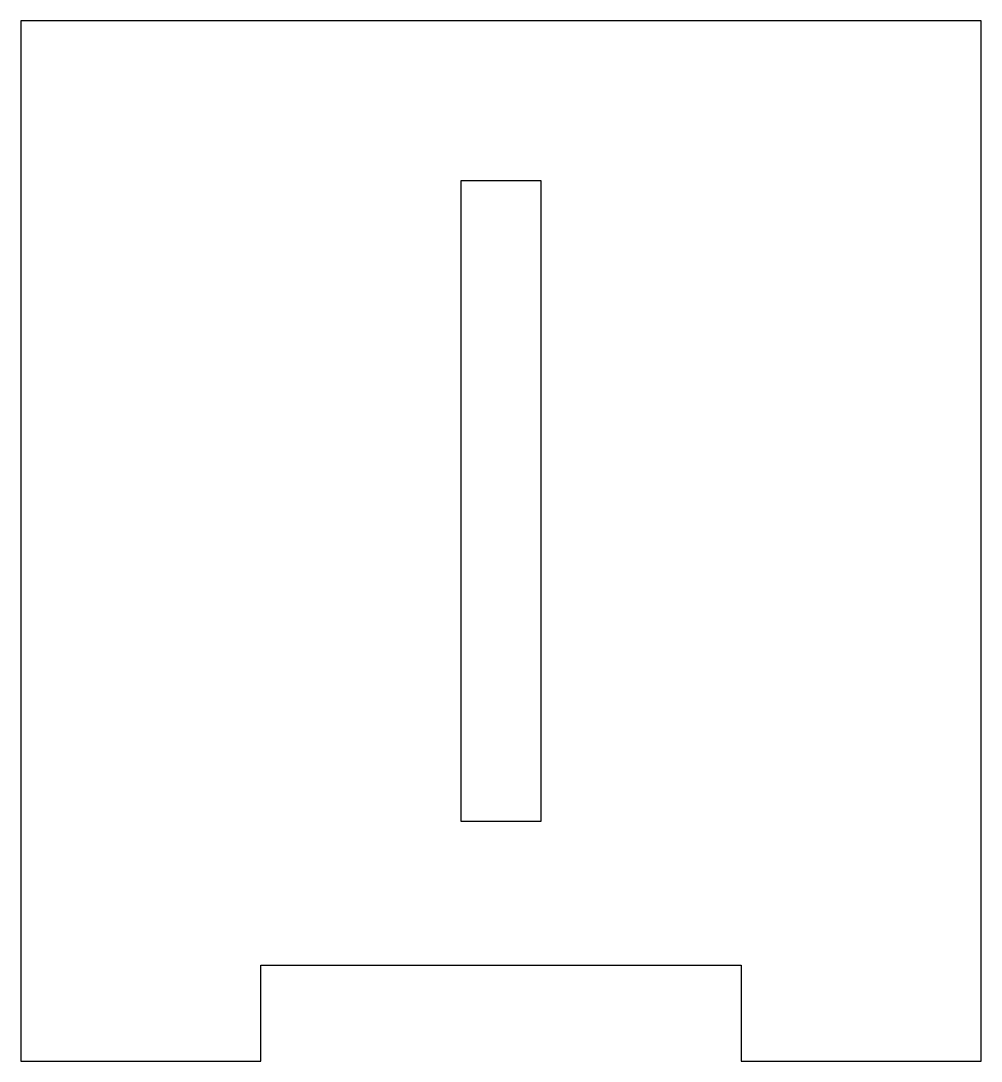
# Model space of a CAD drawing. Header units: millimetres. Extents: x -60 to 0, y 0 to 65.
import ezdxf

# ---------------------------------------------------------------- set-up
doc = ezdxf.new("R2010")
doc.units = ezdxf.units.MM

msp = doc.modelspace()

# ---------------------------------------------------------------- linework, layer by layer
at = {"color": 7, "linetype": 'Continuous', "lineweight": 25}
for p, q in [((-60, 65), (-60, 0)), ((0, 65), (-60, 65)), ((0, 0), (0, 65)), ((-32.5, 55), (-32.5, 15)), ((-27.5, 55), (-32.5, 55)), ((-27.5, 15), (-27.5, 55)), ((-32.5, 15), (-27.5, 15)), ((-45, 0), (-45, 6)), ((-45, 6), (-15, 6)), ((-15, 6), (-15, 0)), ((-60, 0), (-45, 0)), ((-15, 0), (0, 0))]:
    msp.add_line(p, q, dxfattribs=at)

doc.saveas('drawing.dxf')
